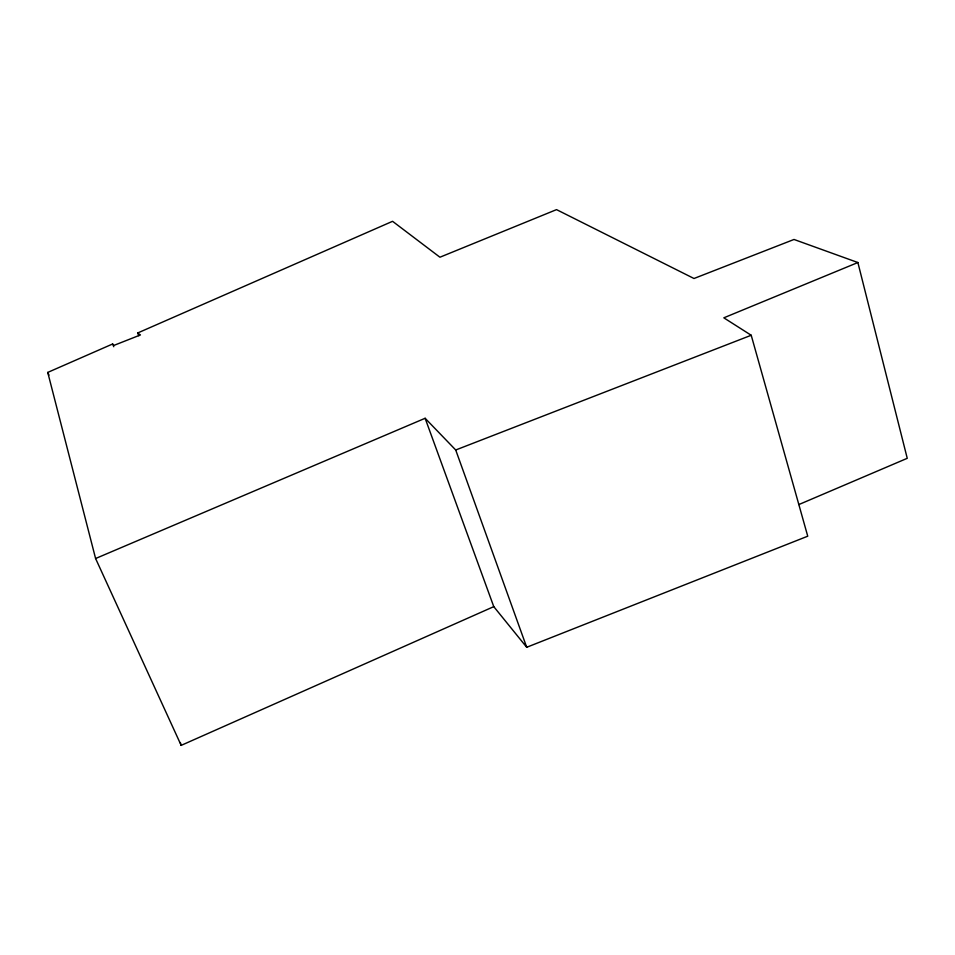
<?xml version="1.0" encoding="UTF-8"?>
<svg xmlns="http://www.w3.org/2000/svg" width="955" height="955" viewBox="0 0 955 955"><rect width="100%" height="100%" fill="white"/><g stroke="black" fill="none" stroke-linecap="round" stroke-linejoin="round"><path stroke-width="1.43" d="M857.877 262.529L794.011 239.466L693.999 278.502L556.538 209.623L439.933 257.217L392.565 221.309L137.651 332.997L140.457 334.942L114.123 345.316L112.594 344.003L47.75 372.414L95.596 558.52L181.175 745.378L493.771 606.64L526.706 647.275L807.739 536.197L751.215 335.265L723.818 317.824L857.877 262.529L907.25 458.316L798.881 504.55M95.596 558.52L425.13 418.278L455.714 449.996L526.706 647.275M455.714 449.996L751.215 335.265M47.75 372.414L48.968 375.112M112.594 344.003L113.776 346.725M137.651 332.997L138.809 335.718M425.13 418.278L493.771 606.64M180.316 742.524L181.175 745.378"/></g></svg>
